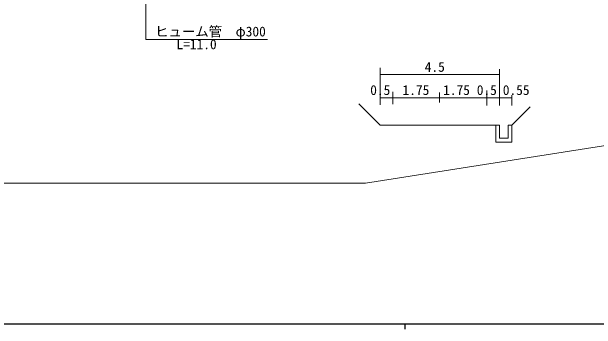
# Model space of a CAD drawing. Units: millimetres, scale not verified. Extents: x 40000 to 680144, y 20000 to 380000.
# Drawn here: x 194768 to 303643, y 204000 to 263230 of the extents above; entities that cross this region are included whole.
import ezdxf
from ezdxf.enums import TextEntityAlignment as Align

# ---------------------------------------------------------------- set-up
doc = ezdxf.new("R2010")
doc.units = ezdxf.units.MM
doc.header["$LTSCALE"] = 1000
doc.layers.add('M-STR-HTXT', color=7, linetype='Continuous', lineweight=13)
doc.layers.add('M-TTL-BAND', color=7, linetype='Continuous', lineweight=25)
doc.styles.add('ＭＳ ゴシック', font='')
doc.styles.get('ＭＳ ゴシック').set_extended_font_data('MS Gothic')

msp = doc.modelspace()

# ---------------------------------------------------------------- linework, layer by layer
at = {"layer": 'M-STR-HTXT'}
for p, q in [((263407, 245872), (263407, 252737)), ((285610, 245717), (285610, 252488)), ((265735, 245955), (265735, 248264)), ((283252, 248513), (283252, 245717)), ((263407, 247146), (287912, 247146)), ((274431, 247146), (274431, 246323)), ((287912, 245717), (287912, 247643)), ((284910, 242052), (284910, 238916)), ((285610, 242052), (285610, 239616)), ((287212, 242052), (287212, 239616)), ((287912, 242052), (287912, 238916)), ((285610, 239616), (287212, 239616)), ((284910, 238916), (287912, 238916))]:
    msp.add_line(p, q, dxfattribs=at)
for points in [[(124381, 231283), (260657, 231283), (449441, 260894), (500714, 300581)], [(219725, 283098), (219725, 258063), (242399, 258063)], [(259400, 246059), (263407, 242052), (285610, 242052)], [(287212, 242052), (287912, 242052), (291344, 245484)]]:
    msp.add_lwpolyline(points, dxfattribs=at)
for points in [[(263407, 251544), (274508, 251544), (274508, 251544), (285610, 251544)], [(274431, 247146), (274431, 247643), (274431, 247643), (274431, 248140)]]:
    msp.add_open_spline(points, degree=3, dxfattribs=at)
at = {"layer": 'M-TTL-BAND'}
for p, q in [((40000, 205000), (579000, 205000)), ((268000, 205000), (268000, 204000))]:
    msp.add_line(p, q, dxfattribs=at)

# ---------------------------------------------------------------- texts
at = {"layer": 'M-STR-HTXT', "style": 'ＭＳ ゴシック'}
for s, p in [('ヒューム管\u3000φ300', (231774, 258063)), ('0.5', (263407, 247146)), ('1.75', (270052, 247146)), ('1.75', (277609, 247146)), ('0.5', (283252, 247146)), ('0.55', (288719, 247146))]:
    msp.add_text(s, height=1833, dxfattribs=at).set_placement(p, align=Align.BOTTOM_CENTER)
msp.add_text('L=11.0', height=1833, dxfattribs=at).set_placement((229200, 258063), align=Align.TOP_CENTER)
msp.add_text('4.5', height=1833, rotation=0.363, dxfattribs=at).set_placement((273572, 251468), align=Align.BOTTOM_CENTER)

doc.saveas('drawing.dxf')
